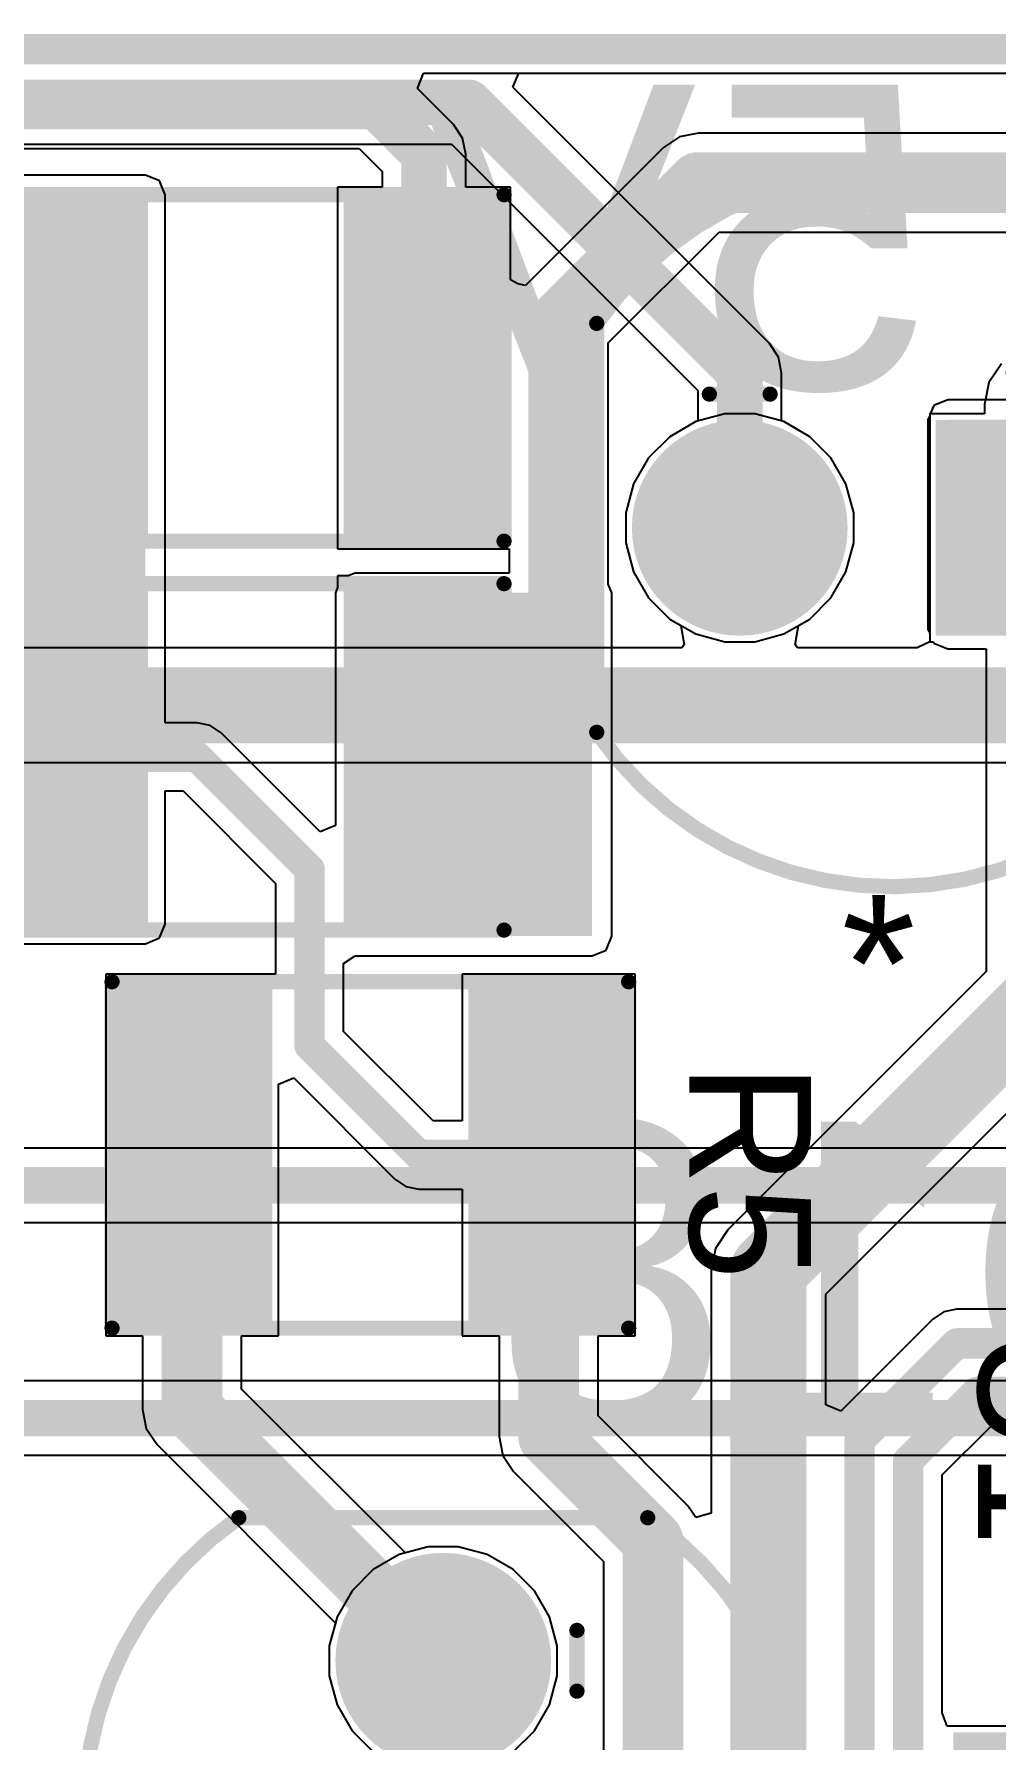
# Model space of a CAD drawing. Header units: millimetres. Extents: x -0.42 to 2.4, y -0.33 to 1.81.
# Drawn here: x 0.869 to 1.186, y 0.899 to 1.461 of the extents above; entities that cross this region are included whole.
import ezdxf

# ---------------------------------------------------------------- set-up
doc = ezdxf.new("R2010")
doc.units = ezdxf.units.MM
doc.header["$MEASUREMENT"] = 0
for name, color, linetype in [('BottomLayer', 5, 'Continuous'), ('BottomOverlay', 54, 'Continuous'), ('BottomSolder', 6, 'Continuous'), ('Mechanical2', 216, 'Continuous'), ('MultiLayer', 9, 'Continuous'), ('PadHoleLayer', 156, 'Continuous'), ('TopLayer', 1, 'Continuous'), ('TopOverlay', 2, 'Continuous'), ('TopPaste', 8, 'Continuous'), ('TopSolder', 216, 'Continuous')]:
    doc.layers.add(name, color=color, linetype=linetype)
doc.styles.add('Arial', font='arial.ttf', dxfattribs={"height": 0.2})

# ---------------------------------------------------------------- blocks, each defined once
blk = doc.blocks.new('IR333_A_6')
at = {"layer": 'BottomLayer'}
blk.add_hatch(color=5, dxfattribs=at).paths.add_polyline_path([(-0.0815, 0.0315), (-0.0185, 0.0315), (-0.0185, -0.0315), (-0.0815, -0.0315)])
h = blk.add_hatch(color=5, dxfattribs=at)
edge = h.paths.add_edge_path()
edge.add_arc((0.05, 0), 0.0315, 0, 360)
at = {"layer": 'BottomSolder'}
blk.add_hatch(color=6, dxfattribs=at).paths.add_polyline_path([(-0.0855, 0.0355), (-0.0145, 0.0355), (-0.0145, -0.0355), (-0.0855, -0.0355)])
h = blk.add_hatch(color=6, dxfattribs=at)
edge = h.paths.add_edge_path()
edge.add_arc((0.05, 0), 0.0355, 0, 360)
at = {"layer": 'MultiLayer'}
blk.add_hatch(color=9, dxfattribs=at).paths.add_polyline_path([(-0.0815, 0.0315), (-0.0185, 0.0315), (-0.0185, -0.0315), (-0.0815, -0.0315)])
h = blk.add_hatch(color=9, dxfattribs=at)
edge = h.paths.add_edge_path()
edge.add_arc((0.05, 0), 0.0315, 0, 360)
at = {"layer": 'PadHoleLayer'}
h = blk.add_hatch(color=156, dxfattribs=at)
edge = h.paths.add_edge_path()
edge.add_arc((-0.05, 0), 0.01772, 0, 360)
h = blk.add_hatch(color=156, dxfattribs=at)
edge = h.paths.add_edge_path()
edge.add_arc((0.05, 0), 0.01772, 0, 360)
at = {"layer": 'TopLayer'}
blk.add_hatch(color=1, dxfattribs=at).paths.add_polyline_path([(-0.0815, 0.0315), (-0.0185, 0.0315), (-0.0185, -0.0315), (-0.0815, -0.0315)])
h = blk.add_hatch(color=1, dxfattribs=at)
edge = h.paths.add_edge_path()
edge.add_arc((0.05, 0), 0.0315, 0, 360)
at = {"layer": 'TopSolder'}
blk.add_hatch(color=216, dxfattribs=at).paths.add_polyline_path([(-0.0855, 0.0355), (-0.0145, 0.0355), (-0.0145, -0.0355), (-0.0855, -0.0355)])
h = blk.add_hatch(color=216, dxfattribs=at)
edge = h.paths.add_edge_path()
edge.add_arc((0.05, 0), 0.0355, 0, 360)
at = {"layer": 'TopOverlay', "const_width": 0.005}
for points in [[(-0.11811, 0, -0.73505), (0.09707, 0.06729)], [(0.09707, -0.06729, -0.73505), (-0.11811, 0)]]:
    blk.add_lwpolyline(points, format="xyb", dxfattribs=at)
for points in [[(0.09707, 0.06729), (0.09707, -0.06729)], [(-0.05, -0.041), (-0.05, -0.061)], [(0.06, -0.044), (0.04, -0.044)], [(-0.04, -0.051), (-0.06, -0.051)]]:
    blk.add_lwpolyline(points, dxfattribs=at)
at = {"layer": 'TopOverlay', "const_width": 0.0025}
for points in [[(0.09582, 0.06729, 1), (0.09832, 0.06729, 1)], [(0.09582, 0.06729, 1), (0.09832, 0.06729, 1)], [(-0.11936, 0, 1), (-0.11686, 0, 1)], [(-0.11936, 0, 1), (-0.11686, 0, 1)], [(-0.05125, -0.041, 1), (-0.04875, -0.041, 1)], [(0.03875, -0.044, 1), (0.04125, -0.044, 1)], [(0.05875, -0.044, 1), (0.06125, -0.044, 1)], [(-0.06125, -0.051, 1), (-0.05875, -0.051, 1)], [(-0.04125, -0.051, 1), (-0.03875, -0.051, 1)], [(-0.05125, -0.061, 1), (-0.04875, -0.061, 1)], [(0.09582, -0.06729, 1), (0.09832, -0.06729, 1)], [(0.09582, -0.06729, 1), (0.09832, -0.06729, 1)]]:
    blk.add_lwpolyline(points, format="xyb", close=True, dxfattribs=at)
blk = doc.blocks.new('IR333_A_7')
at = {"layer": 'BottomLayer'}
blk.add_hatch(color=5, dxfattribs=at).paths.add_polyline_path([(-0.0815, 0.0315), (-0.0185, 0.0315), (-0.0185, -0.0315), (-0.0815, -0.0315)])
h = blk.add_hatch(color=5, dxfattribs=at)
edge = h.paths.add_edge_path()
edge.add_arc((0.05, 0), 0.0315, 0, 360)
at = {"layer": 'BottomSolder'}
blk.add_hatch(color=6, dxfattribs=at).paths.add_polyline_path([(-0.0855, 0.0355), (-0.0145, 0.0355), (-0.0145, -0.0355), (-0.0855, -0.0355)])
h = blk.add_hatch(color=6, dxfattribs=at)
edge = h.paths.add_edge_path()
edge.add_arc((0.05, 0), 0.0355, 0, 360)
at = {"layer": 'MultiLayer'}
blk.add_hatch(color=9, dxfattribs=at).paths.add_polyline_path([(-0.0815, 0.0315), (-0.0185, 0.0315), (-0.0185, -0.0315), (-0.0815, -0.0315)])
h = blk.add_hatch(color=9, dxfattribs=at)
edge = h.paths.add_edge_path()
edge.add_arc((0.05, 0), 0.0315, 0, 360)
at = {"layer": 'PadHoleLayer'}
h = blk.add_hatch(color=156, dxfattribs=at)
edge = h.paths.add_edge_path()
edge.add_arc((-0.05, 0), 0.01772, 0, 360)
h = blk.add_hatch(color=156, dxfattribs=at)
edge = h.paths.add_edge_path()
edge.add_arc((0.05, 0), 0.01772, 0, 360)
at = {"layer": 'TopLayer'}
blk.add_hatch(color=1, dxfattribs=at).paths.add_polyline_path([(-0.0815, 0.0315), (-0.0185, 0.0315), (-0.0185, -0.0315), (-0.0815, -0.0315)])
h = blk.add_hatch(color=1, dxfattribs=at)
edge = h.paths.add_edge_path()
edge.add_arc((0.05, 0), 0.0315, 0, 360)
at = {"layer": 'TopSolder'}
blk.add_hatch(color=216, dxfattribs=at).paths.add_polyline_path([(-0.0855, 0.0355), (-0.0145, 0.0355), (-0.0145, -0.0355), (-0.0855, -0.0355)])
h = blk.add_hatch(color=216, dxfattribs=at)
edge = h.paths.add_edge_path()
edge.add_arc((0.05, 0), 0.0355, 0, 360)
at = {"layer": 'TopOverlay', "const_width": 0.005}
for points in [[(-0.11811, 0, -0.73505), (0.09707, 0.06729)], [(0.09707, -0.06729, -0.73505), (-0.11811, 0)]]:
    blk.add_lwpolyline(points, format="xyb", dxfattribs=at)
for points in [[(0.09707, 0.06729), (0.09707, -0.06729)], [(-0.05, -0.041), (-0.05, -0.061)], [(0.04, -0.044), (0.06, -0.044)], [(-0.06, -0.051), (-0.04, -0.051)]]:
    blk.add_lwpolyline(points, dxfattribs=at)
at = {"layer": 'TopOverlay', "const_width": 0.0025}
for points in [[(0.09582, 0.06729, 1), (0.09832, 0.06729, 1)], [(0.09582, 0.06729, 1), (0.09832, 0.06729, 1)], [(-0.11936, 0, 1), (-0.11686, 0, 1)], [(-0.11936, 0, 1), (-0.11686, 0, 1)], [(-0.05125, -0.041, 1), (-0.04875, -0.041, 1)], [(0.03875, -0.044, 1), (0.04125, -0.044, 1)], [(0.05875, -0.044, 1), (0.06125, -0.044, 1)], [(-0.06125, -0.051, 1), (-0.05875, -0.051, 1)], [(-0.04125, -0.051, 1), (-0.03875, -0.051, 1)], [(-0.05125, -0.061, 1), (-0.04875, -0.061, 1)], [(0.09582, -0.06729, 1), (0.09832, -0.06729, 1)], [(0.09582, -0.06729, 1), (0.09832, -0.06729, 1)]]:
    blk.add_lwpolyline(points, format="xyb", close=True, dxfattribs=at)
blk = doc.blocks.new('R___1210_13')
at = {"layer": 'TopLayer'}
for points in [[(-0.0811, 0.05354), (-0.03622, 0.05354), (-0.03622, -0.05354), (-0.0811, -0.05354)], [(0.03622, 0.05354), (0.0811, 0.05354), (0.0811, -0.05354), (0.03622, -0.05354)]]:
    blk.add_hatch(color=1, dxfattribs=at).paths.add_polyline_path(points)
at = {"layer": 'TopPaste'}
for points in [[(-0.0811, 0.05354), (-0.03622, 0.05354), (-0.03622, -0.05354), (-0.0811, -0.05354)], [(0.03622, 0.05354), (0.0811, 0.05354), (0.0811, -0.05354), (0.03622, -0.05354)]]:
    blk.add_hatch(color=8, dxfattribs=at).paths.add_polyline_path(points)
at = {"layer": 'TopSolder'}
for points in [[(-0.0851, 0.05754), (-0.03222, 0.05754), (-0.03222, -0.05754), (-0.0851, -0.05754)], [(0.03222, 0.05754), (0.0851, 0.05754), (0.0851, -0.05754), (0.03222, -0.05754)]]:
    blk.add_hatch(color=216, dxfattribs=at).paths.add_polyline_path(points)
at = {"layer": 'TopOverlay', "const_width": 0.005}
for points in [[(-0.085, 0.057), (0.085, 0.057)], [(-0.085, -0.057), (-0.085, 0.057)], [(0.085, -0.057), (0.085, 0.057)], [(-0.085, -0.057), (0.085, -0.057)]]:
    blk.add_lwpolyline(points, dxfattribs=at)
at = {"layer": 'TopOverlay', "const_width": 0.0025}
for points in [[(-0.08625, 0.057, 1), (-0.08375, 0.057, 1)], [(-0.08625, 0.057, 1), (-0.08375, 0.057, 1)], [(0.08375, 0.057, 1), (0.08625, 0.057, 1)], [(0.08375, 0.057, 1), (0.08625, 0.057, 1)], [(-0.08625, -0.057, 1), (-0.08375, -0.057, 1)], [(-0.08625, -0.057, 1), (-0.08375, -0.057, 1)], [(0.08375, -0.057, 1), (0.08625, -0.057, 1)], [(0.08375, -0.057, 1), (0.08625, -0.057, 1)]]:
    blk.add_lwpolyline(points, format="xyb", close=True, dxfattribs=at)
blk = doc.blocks.new('R___1210_14')
at = {"layer": 'TopLayer'}
for points in [[(-0.0811, 0.05354), (-0.03622, 0.05354), (-0.03622, -0.05354), (-0.0811, -0.05354)], [(0.03622, 0.05354), (0.0811, 0.05354), (0.0811, -0.05354), (0.03622, -0.05354)]]:
    blk.add_hatch(color=1, dxfattribs=at).paths.add_polyline_path(points)
at = {"layer": 'TopPaste'}
for points in [[(-0.0811, 0.05354), (-0.03622, 0.05354), (-0.03622, -0.05354), (-0.0811, -0.05354)], [(0.03622, 0.05354), (0.0811, 0.05354), (0.0811, -0.05354), (0.03622, -0.05354)]]:
    blk.add_hatch(color=8, dxfattribs=at).paths.add_polyline_path(points)
at = {"layer": 'TopSolder'}
for points in [[(-0.0851, 0.05754), (-0.03222, 0.05754), (-0.03222, -0.05754), (-0.0851, -0.05754)], [(0.03222, 0.05754), (0.0851, 0.05754), (0.0851, -0.05754), (0.03222, -0.05754)]]:
    blk.add_hatch(color=216, dxfattribs=at).paths.add_polyline_path(points)
at = {"layer": 'TopOverlay', "const_width": 0.005}
for points in [[(-0.085, 0.057), (0.085, 0.057)], [(-0.085, -0.057), (-0.085, 0.057)], [(0.085, -0.057), (0.085, 0.057)], [(-0.085, -0.057), (0.085, -0.057)]]:
    blk.add_lwpolyline(points, dxfattribs=at)
at = {"layer": 'TopOverlay', "const_width": 0.0025}
for points in [[(-0.08625, 0.057, 1), (-0.08375, 0.057, 1)], [(-0.08625, 0.057, 1), (-0.08375, 0.057, 1)], [(0.08375, 0.057, 1), (0.08625, 0.057, 1)], [(0.08375, 0.057, 1), (0.08625, 0.057, 1)], [(-0.08625, -0.057, 1), (-0.08375, -0.057, 1)], [(-0.08625, -0.057, 1), (-0.08375, -0.057, 1)], [(0.08375, -0.057, 1), (0.08625, -0.057, 1)], [(0.08375, -0.057, 1), (0.08625, -0.057, 1)]]:
    blk.add_lwpolyline(points, format="xyb", close=True, dxfattribs=at)
blk = doc.blocks.new('R___1210_15')
at = {"layer": 'TopLayer'}
for points in [[(-0.0811, 0.05354), (-0.03622, 0.05354), (-0.03622, -0.05354), (-0.0811, -0.05354)], [(0.03622, 0.05354), (0.0811, 0.05354), (0.0811, -0.05354), (0.03622, -0.05354)]]:
    blk.add_hatch(color=1, dxfattribs=at).paths.add_polyline_path(points)
at = {"layer": 'TopPaste'}
for points in [[(-0.0811, 0.05354), (-0.03622, 0.05354), (-0.03622, -0.05354), (-0.0811, -0.05354)], [(0.03622, 0.05354), (0.0811, 0.05354), (0.0811, -0.05354), (0.03622, -0.05354)]]:
    blk.add_hatch(color=8, dxfattribs=at).paths.add_polyline_path(points)
at = {"layer": 'TopSolder'}
for points in [[(-0.0851, 0.05754), (-0.03222, 0.05754), (-0.03222, -0.05754), (-0.0851, -0.05754)], [(0.03222, 0.05754), (0.0851, 0.05754), (0.0851, -0.05754), (0.03222, -0.05754)]]:
    blk.add_hatch(color=216, dxfattribs=at).paths.add_polyline_path(points)
at = {"layer": 'TopOverlay', "const_width": 0.005}
for points in [[(-0.085, 0.057), (-0.085, -0.057)], [(0.085, 0.057), (-0.085, 0.057)], [(0.085, 0.057), (0.085, -0.057)], [(0.085, -0.057), (-0.085, -0.057)]]:
    blk.add_lwpolyline(points, dxfattribs=at)
at = {"layer": 'TopOverlay', "const_width": 0.0025}
for points in [[(-0.08625, 0.057, 1), (-0.08375, 0.057, 1)], [(-0.08625, 0.057, 1), (-0.08375, 0.057, 1)], [(0.08375, 0.057, 1), (0.08625, 0.057, 1)], [(0.08375, 0.057, 1), (0.08625, 0.057, 1)], [(-0.08625, -0.057, 1), (-0.08375, -0.057, 1)], [(-0.08625, -0.057, 1), (-0.08375, -0.057, 1)], [(0.08375, -0.057, 1), (0.08625, -0.057, 1)], [(0.08375, -0.057, 1), (0.08625, -0.057, 1)]]:
    blk.add_lwpolyline(points, format="xyb", close=True, dxfattribs=at)
blk = doc.blocks.new('41_SMD_M______19')
at = {"layer": 'TopSolder'}
blk.add_hatch(color=216, dxfattribs=at).paths.add_polyline_path([(-0.29652, -0.38313), (-0.29652, -0.31608), (-0.25309, -0.31608), (-0.25309, -0.38313)])

msp = doc.modelspace()

# ---------------------------------------------------------------- hatches: boundary and pattern name
at = {"layer": 'TopLayer'}
for points in [[(0.854, 1.168), (0.906, 1.168), (0.906, 1.408), (0.854, 1.408)], [(0.736, 1.337), (0.898, 1.337), (0.898, 1.371), (0.736, 1.371)], [(1.17, 1.265), (1.429, 1.265), (1.429, 1.334), (1.17, 1.334)], [(0.975, 1.164), (1.053, 1.164), (1.053, 1.277), (0.975, 1.277)]]:
    msp.add_hatch(color=1, dxfattribs=at).paths.add_polyline_path(points)

# ---------------------------------------------------------------- linework, layer by layer
at = {"layer": 'BottomLayer'}
for p, q in [((1.02694, 1.44338), (1.02885, 1.448)), ((1.11131, 1.35901), (1.02694, 1.44338)), ((1.02885, 1.448), (1.95, 1.448)), ((0.6385, 1.42464), (1.00675, 1.42464)), ((1.00675, 1.42464), (1.08781, 1.34358)), ((1.11429, 1.35455), (1.11131, 1.35901)), ((1.11131, 1.35901), (1.11131, 1.35901)), ((1.11534, 1.34928), (1.11429, 1.35455)), ((1.11534, 1.33351), (1.11534, 1.34928)), ((1.11534, 1.34928), (1.11534, 1.34928)), ((1.18766, 1.35234), (1.18357, 1.34622)), ((1.08781, 1.34358), (1.08781, 1.33351)), ((1.18357, 1.34622), (1.18214, 1.339)), ((1.18214, 1.339), (1.18214, 1.33587)), ((1.0871, 1.33332), (1.07855, 1.32838)), ((1.08781, 1.33351), (1.0871, 1.33332)), ((1.11605, 1.33332), (1.11534, 1.33351)), ((1.1246, 1.32838), (1.11605, 1.33332)), ((1.18214, 1.33587), (1.16408, 1.33587)), ((1.16408, 1.33587), (1.16408, 1.26386)), ((1.07855, 1.32838), (1.07157, 1.3214)), ((1.13158, 1.3214), (1.1246, 1.32838)), ((1.07157, 1.3214), (1.06663, 1.31285)), ((1.13652, 1.31285), (1.13158, 1.3214)), ((1.06663, 1.31285), (1.06408, 1.30331)), ((1.13907, 1.30331), (1.13652, 1.31285)), ((1.06408, 1.30331), (1.06408, 1.29344)), ((1.13907, 1.29344), (1.13907, 1.30331)), ((1.06408, 1.29344), (1.06663, 1.28391)), ((1.13652, 1.28391), (1.13907, 1.29344)), ((1.06663, 1.28391), (1.07157, 1.27535)), ((1.13158, 1.27535), (1.13652, 1.28391)), ((1.07157, 1.27535), (1.07855, 1.26837)), ((1.1246, 1.26837), (1.13158, 1.27535)), ((1.07855, 1.26837), (1.08218, 1.26628)), ((1.08218, 1.26628), (1.08333, 1.25984)), ((1.11982, 1.25984), (1.12096, 1.26628)), ((1.12096, 1.26628), (1.1246, 1.26837)), ((1.16408, 1.26386), (1.16408, 1.26088)), ((1.08252, 1.25886), (0.678, 1.25886)), ((1.08333, 1.25984), (1.08252, 1.25886)), ((1.12063, 1.25886), (1.11982, 1.25984)), ((1.15992, 1.25886), (1.12063, 1.25886)), ((1.16408, 1.26088), (1.15992, 1.25886)), ((0.68581, 1.22114), (1.51754, 1.22114)), ((1.24924, 1.09424), (0.85795, 1.09424)), ((0.85795, 1.06976), (1.36014, 1.06976)), ((1.34165, 1.01763), (0.76256, 1.01763)), ((0.76763, 0.99316), (1.34165, 0.99316)), ((0.98953, 0.96048), (0.98098, 0.95555)), ((0.99906, 0.96304), (0.98953, 0.96048)), ((1.00894, 0.96304), (0.99906, 0.96304)), ((1.01847, 0.96048), (1.00894, 0.96304)), ((1.02702, 0.95555), (1.01847, 0.96048)), ((0.98098, 0.95555), (0.974, 0.94857)), ((1.034, 0.94857), (1.02702, 0.95555)), ((0.974, 0.94857), (0.96906, 0.94002)), ((1.03894, 0.94002), (1.034, 0.94857)), ((0.96906, 0.94002), (0.9665, 0.93048)), ((1.0415, 0.93048), (1.03894, 0.94002)), ((0.9665, 0.93048), (0.9665, 0.92061)), ((1.0415, 0.92061), (1.0415, 0.93048)), ((0.9665, 0.92061), (0.96906, 0.91107)), ((1.03894, 0.91107), (1.0415, 0.92061)), ((0.96906, 0.91107), (0.974, 0.90252)), ((1.034, 0.90252), (1.03894, 0.91107)), ((0.974, 0.90252), (0.98098, 0.89554)), ((1.02702, 0.89554), (1.034, 0.90252))]:
    msp.add_line(p, q, dxfattribs=at)
for points, const_width in [([(0.6328, 1.4384), (1.01245, 1.4384)], 0.015), ([(1.01245, 1.4384), (1.10157, 1.34928)], 0.015), ([(1.10157, 1.29838), (1.10157, 1.34928)], 0.015), ([(0.81, 1.24), (1.52536, 1.24)], 0.025), ([(0.845, 1.082), (1.36521, 1.082)], 0.012), ([(0.76256, 1.00539), (1.35461, 1.00539)], 0.012)]:
    msp.add_lwpolyline(points, dxfattribs=dict(at, const_width=const_width))
at = {"layer": 'BottomLayer', "const_width": 0.0075}
for points in [[(1.0087, 1.4384, 1), (1.0162, 1.4384, 1)], [(1.0087, 1.4384, 1), (1.0162, 1.4384, 1)], [(1.09782, 1.34928, 1), (1.10532, 1.34928, 1)], [(1.09782, 1.34928, 1), (1.10532, 1.34928, 1)], [(1.09782, 1.29838, 1), (1.10532, 1.29838, 1)]]:
    msp.add_lwpolyline(points, format="xyb", close=True, dxfattribs=at)
at = {"layer": 'Mechanical2', "const_width": 0.01}
msp.add_lwpolyline([(0.3248, 1.45586), (1.95866, 1.45586)], dxfattribs=at)
at = {"layer": 'TopLayer'}
for p, q in [((0.99547, 1.443), (0.99754, 1.448)), ((1.00739, 1.43107), (0.99547, 1.443)), ((0.99754, 1.448), (1.95, 1.448)), ((1.01038, 1.42661), (1.00739, 1.43107)), ((1.00739, 1.43107), (1.00739, 1.43107)), ((1.01143, 1.42134), (1.01038, 1.42661)), ((1.08176, 1.42707), (1.07646, 1.42354)), ((1.088, 1.42831), (1.08176, 1.42707)), ((1.31784, 1.42831), (1.088, 1.42831)), ((0.5487, 1.42324), (0.9763, 1.42324)), ((0.9763, 1.42324), (0.9839, 1.41564)), ((1.01143, 1.41054), (1.01143, 1.42134)), ((1.01143, 1.42134), (1.01143, 1.42134)), ((1.07646, 1.42354), (1.0311, 1.37817)), ((0.9839, 1.41564), (0.9839, 1.41054)), ((0.906, 1.41449), (0.854, 1.41449)), ((0.91059, 1.41259), (0.906, 1.41449)), ((0.91249, 1.408), (0.91059, 1.41259)), ((0.9839, 1.41054), (0.96922, 1.41054)), ((0.96922, 1.41054), (0.96922, 1.29146)), ((1.0261, 1.41054), (1.01143, 1.41054)), ((1.0261, 1.38001), (1.0261, 1.41054)), ((0.91249, 1.23422), (0.91249, 1.408)), ((1.05831, 1.35924), (1.09476, 1.39569)), ((1.09476, 1.39569), (1.31784, 1.39569)), ((1.02852, 1.37864), (1.0261, 1.38001)), ((1.0311, 1.37817), (1.02852, 1.37864)), ((1.05831, 1.27985), (1.05831, 1.35924)), ((1.16541, 1.33859), (1.16428, 1.33587)), ((1.17, 1.34049), (1.16541, 1.33859)), ((1.33814, 1.34049), (1.17, 1.34049)), ((1.0871, 1.33332), (1.07855, 1.32838)), ((1.09664, 1.33587), (1.0871, 1.33332)), ((1.10651, 1.33587), (1.09664, 1.33587)), ((1.11605, 1.33332), (1.10651, 1.33587)), ((1.1246, 1.32838), (1.11605, 1.33332)), ((1.16408, 1.33538), (1.16351, 1.334)), ((1.16351, 1.334), (1.16351, 1.265)), ((1.16428, 1.33587), (1.16408, 1.33587)), ((1.16408, 1.33587), (1.16408, 1.33538)), ((1.07855, 1.32838), (1.07157, 1.3214)), ((1.13158, 1.3214), (1.1246, 1.32838)), ((1.07157, 1.3214), (1.06663, 1.31285)), ((1.13652, 1.31285), (1.13158, 1.3214)), ((1.06663, 1.31285), (1.06408, 1.30331)), ((1.13907, 1.30331), (1.13652, 1.31285)), ((1.06408, 1.30331), (1.06408, 1.29344)), ((1.13907, 1.29344), (1.13907, 1.30331)), ((0.96922, 1.29146), (1.02569, 1.29146)), ((1.02569, 1.29146), (1.02569, 1.28349)), ((1.06408, 1.29344), (1.06663, 1.28391)), ((1.13652, 1.28391), (1.13907, 1.29344)), ((0.9727, 1.28254), (0.96922, 1.28254)), ((0.96922, 1.28254), (0.96922, 1.27873)), ((0.975, 1.28349), (0.9727, 1.28254)), ((1.02569, 1.28349), (0.975, 1.28349)), ((1.06663, 1.28391), (1.07157, 1.27535)), ((1.13158, 1.27535), (1.13652, 1.28391)), ((0.96922, 1.27873), (0.96851, 1.277)), ((0.96851, 1.277), (0.96851, 1.20043)), ((1.05949, 1.277), (1.05831, 1.27985)), ((1.05949, 1.164), (1.05949, 1.277)), ((1.07157, 1.27535), (1.07855, 1.26837)), ((1.1246, 1.26837), (1.13158, 1.27535)), ((1.07855, 1.26837), (1.0871, 1.26344)), ((1.0871, 1.26344), (1.09664, 1.26088)), ((1.10651, 1.26088), (1.11605, 1.26344)), ((1.11605, 1.26344), (1.1246, 1.26837)), ((1.16351, 1.265), (1.16408, 1.26362)), ((1.16408, 1.26362), (1.16408, 1.26088)), ((1.09664, 1.26088), (1.10651, 1.26088)), ((1.16408, 1.26088), (1.16521, 1.26088)), ((1.16521, 1.26088), (1.16541, 1.26041)), ((1.16541, 1.26041), (1.17, 1.25851)), ((1.17, 1.25851), (1.18271, 1.25851)), ((1.18271, 1.25851), (1.18271, 1.15239)), ((0.923, 1.23422), (0.91249, 1.23422)), ((0.92729, 1.23336), (0.923, 1.23422)), ((0.923, 1.23422), (0.923, 1.23422)), ((0.93093, 1.23093), (0.92729, 1.23336)), ((0.96351, 1.19836), (0.93093, 1.23093)), ((0.91249, 1.168), (0.91249, 1.21178)), ((0.91249, 1.21178), (0.91835, 1.21178)), ((0.91835, 1.21178), (0.94878, 1.18135)), ((0.96851, 1.20043), (0.96351, 1.19836)), ((0.94878, 1.18135), (0.94878, 1.15154)), ((0.91059, 1.16341), (0.91249, 1.168)), ((0.906, 1.16151), (0.91059, 1.16341)), ((1.05759, 1.15941), (1.05949, 1.164)), ((0.86075, 1.16151), (0.906, 1.16151)), ((0.97122, 1.15498), (0.975, 1.15751)), ((0.975, 1.15751), (1.053, 1.15751)), ((1.053, 1.15751), (1.05759, 1.15941)), ((0.94878, 1.15154), (0.8929, 1.15154)), ((0.8929, 1.15154), (0.8929, 1.03246)), ((0.97122, 1.13265), (0.97122, 1.15498)), ((1.0671, 1.15154), (1.01022, 1.15154)), ((1.01022, 1.15154), (1.01022, 1.10322)), ((1.0671, 1.03246), (1.0671, 1.15154)), ((1.18271, 1.15239), (1.09766, 1.06734)), ((1.00065, 1.10322), (0.97122, 1.13265)), ((1.12986, 1.04619), (1.21491, 1.13124)), ((0.94978, 1.11529), (0.95478, 1.11736)), ((0.95478, 1.11736), (0.98807, 1.08407)), ((0.94978, 1.03246), (0.94978, 1.11529)), ((1.01022, 1.10322), (1.00065, 1.10322)), ((0.98807, 1.08407), (0.98807, 1.08407)), ((0.98807, 1.08407), (0.99171, 1.08164)), ((0.99171, 1.08164), (0.996, 1.08078)), ((0.996, 1.08078), (0.996, 1.08078)), ((0.996, 1.08078), (1.01022, 1.08078)), ((1.01022, 1.08078), (1.01022, 1.03246)), ((1.09766, 1.06734), (1.09357, 1.06122)), ((1.09357, 1.06122), (1.09214, 1.054)), ((1.09214, 1.054), (1.09214, 0.97416)), ((1.12986, 1.00979), (1.12986, 1.04619)), ((1.16871, 1.04036), (1.16507, 1.03793)), ((1.173, 1.04122), (1.16871, 1.04036)), ((1.272, 1.04122), (1.173, 1.04122)), ((1.16507, 1.03793), (1.13486, 1.00772)), ((1.16507, 1.03793), (1.16507, 1.03793)), ((0.8929, 1.03246), (0.90503, 1.03246)), ((0.90503, 1.03246), (0.90503, 1.0082)), ((0.93765, 1.01496), (0.93765, 1.03246)), ((0.93765, 1.03246), (0.94978, 1.03246)), ((1.01022, 1.03246), (1.02235, 1.03246)), ((1.02235, 1.03246), (1.02235, 0.99934)), ((1.05497, 1.0061), (1.05497, 1.03246)), ((1.05497, 1.03246), (1.0671, 1.03246)), ((0.99158, 0.96103), (0.93765, 1.01496)), ((0.90503, 1.0082), (0.90627, 1.00196)), ((1.08454, 0.97654), (1.05497, 1.0061)), ((1.13486, 1.00772), (1.12986, 1.00979)), ((0.90627, 1.00196), (0.9098, 0.99667)), ((1.02235, 0.99934), (1.02359, 0.9931)), ((1.16822, 0.98673), (1.18427, 1.00278)), ((1.18427, 1.00278), (1.23535, 1.00278)), ((0.9098, 0.99667), (0.96851, 0.93796)), ((1.02359, 0.9931), (1.02713, 0.9878)), ((1.02713, 0.9878), (1.05669, 0.95824)), ((1.16822, 0.90835), (1.16822, 0.98673)), ((1.08714, 0.97264), (1.08454, 0.97654)), ((1.09214, 0.97416), (1.08714, 0.97264)), ((0.99906, 0.96304), (0.99158, 0.96103)), ((1.00894, 0.96304), (0.99906, 0.96304)), ((1.01847, 0.96048), (1.00894, 0.96304)), ((1.02702, 0.95555), (1.01847, 0.96048)), ((1.034, 0.94857), (1.02702, 0.95555)), ((1.05669, 0.95824), (1.05669, 0.85982)), ((1.03894, 0.94002), (1.034, 0.94857)), ((0.96851, 0.93796), (0.9665, 0.93048)), ((1.0415, 0.93048), (1.03894, 0.94002)), ((0.9665, 0.93048), (0.9665, 0.92061)), ((1.0415, 0.92061), (1.0415, 0.93048)), ((0.9665, 0.92061), (0.96906, 0.91107)), ((1.03894, 0.91107), (1.0415, 0.92061)), ((0.96906, 0.91107), (0.974, 0.90252)), ((1.034, 0.90252), (1.03894, 0.91107)), ((1.16987, 0.90403), (1.16822, 0.90835)), ((1.17322, 0.90403), (1.16987, 0.90403)), ((1.24092, 0.90403), (1.17322, 0.90403)), ((0.974, 0.90252), (0.98098, 0.89554)), ((1.02702, 0.89554), (1.034, 0.90252))]:
    msp.add_line(p, q, dxfattribs=at)
for points, const_width in [([(0.543, 1.437), (0.982, 1.437)], 0.015), ([(0.982, 1.437), (0.99766, 1.42134)], 0.015), ([(0.99766, 1.351), (0.99766, 1.42134)], 0.015), ([(1.042, 1.366), (1.088, 1.412)], 0.02), ([(1.088, 1.412), (1.325, 1.412)], 0.02), ([(1.042, 1.2675), (1.042, 1.366)], 0.02), ([(1.0286, 1.2541), (1.042, 1.2675)], 0.015), ([(0.99766, 1.223), (0.99766, 1.2541)], 0.015), ([(0.88034, 1.223), (0.923, 1.223)], 0.01), ([(0.923, 1.223), (0.96, 1.186)], 0.01), ([(0.96, 1.128), (0.96, 1.186)], 0.01), ([(1.111, 1.054), (1.20157, 1.14457)], 0.025), ([(0.96, 1.128), (0.996, 1.092)], 0.01), ([(0.92134, 1.0082), (0.92134, 1.092)], 0.02), ([(1.03866, 0.99934), (1.03866, 1.092)], 0.02), ([(0.996, 1.092), (1.03866, 1.092)], 0.01), ([(1.111, 0.8), (1.111, 1.054)], 0.025), ([(1.141, 0.998), (1.173, 1.03)], 0.01), ([(1.173, 1.03), (1.272, 1.03)], 0.01), ([(0.92134, 1.0082), (1.004, 0.92554)], 0.02), ([(1.157, 0.99137), (1.17963, 1.014)], 0.01), ([(1.17963, 1.014), (1.24, 1.014)], 0.01), ([(1.03866, 0.99934), (1.073, 0.965)], 0.02), ([(1.141, 0.793), (1.141, 0.998)], 0.01), ([(1.157, 0.783), (1.157, 0.99137)], 0.01), ([(1.073, 0.85266), (1.073, 0.965)], 0.02)]:
    msp.add_lwpolyline(points, dxfattribs=dict(at, const_width=const_width))
for points, const_width in [([(0.97825, 1.437, 1), (0.98575, 1.437, 1)], 0.0075), ([(0.97825, 1.437, 1), (0.98575, 1.437, 1)], 0.0075), ([(0.99391, 1.42134, 1), (1.00141, 1.42134, 1)], 0.0075), ([(0.99391, 1.42134, 1), (1.00141, 1.42134, 1)], 0.0075), ([(1.083, 1.412, 1), (1.093, 1.412, 1)], 0.01), ([(1.083, 1.412, 1), (1.093, 1.412, 1)], 0.01), ([(1.037, 1.366, 1), (1.047, 1.366, 1)], 0.01), ([(1.037, 1.366, 1), (1.047, 1.366, 1)], 0.01), ([(0.99391, 1.351, 1), (1.00141, 1.351, 1)], 0.0075), ([(1.037, 1.2675, 1), (1.047, 1.2675, 1)], 0.01), ([(1.03825, 1.2675, 1), (1.04575, 1.2675, 1)], 0.0075), ([(0.99391, 1.2541, 1), (1.00141, 1.2541, 1)], 0.0075), ([(1.02485, 1.2541, 1), (1.03235, 1.2541, 1)], 0.0075), ([(0.99391, 1.223, 1), (1.00141, 1.223, 1)], 0.0075), ([(0.87784, 1.223, 1), (0.88284, 1.223, 1)], 0.005), ([(0.9205, 1.223, 1), (0.9255, 1.223, 1)], 0.005), ([(0.9205, 1.223, 1), (0.9255, 1.223, 1)], 0.005), ([(0.9575, 1.186, 1), (0.9625, 1.186, 1)], 0.005), ([(0.9575, 1.186, 1), (0.9625, 1.186, 1)], 0.005), ([(0.9575, 1.128, 1), (0.9625, 1.128, 1)], 0.005), ([(0.9575, 1.128, 1), (0.9625, 1.128, 1)], 0.005), ([(0.91634, 1.092, 1), (0.92634, 1.092, 1)], 0.01), ([(1.03366, 1.092, 1), (1.04366, 1.092, 1)], 0.01), ([(0.9935, 1.092, 1), (0.9985, 1.092, 1)], 0.005), ([(0.9935, 1.092, 1), (0.9985, 1.092, 1)], 0.005), ([(1.03616, 1.092, 1), (1.04116, 1.092, 1)], 0.005), ([(1.10475, 1.054, 1), (1.11725, 1.054, 1)], 0.0125), ([(1.10475, 1.054, 1), (1.11725, 1.054, 1)], 0.0125), ([(1.1705, 1.03, 1), (1.1755, 1.03, 1)], 0.005), ([(1.1705, 1.03, 1), (1.1755, 1.03, 1)], 0.005), ([(0.91634, 1.0082, 1), (0.92634, 1.0082, 1)], 0.01), ([(0.91634, 1.0082, 1), (0.92634, 1.0082, 1)], 0.01), ([(1.17713, 1.014, 1), (1.18213, 1.014, 1)], 0.005), ([(1.17713, 1.014, 1), (1.18213, 1.014, 1)], 0.005), ([(1.03366, 0.99934, 1), (1.04366, 0.99934, 1)], 0.01), ([(1.03366, 0.99934, 1), (1.04366, 0.99934, 1)], 0.01), ([(1.1385, 0.998, 1), (1.1435, 0.998, 1)], 0.005), ([(1.1385, 0.998, 1), (1.1435, 0.998, 1)], 0.005), ([(1.1545, 0.99137, 1), (1.1595, 0.99137, 1)], 0.005), ([(1.1545, 0.99137, 1), (1.1595, 0.99137, 1)], 0.005), ([(1.068, 0.965, 1), (1.078, 0.965, 1)], 0.01), ([(1.068, 0.965, 1), (1.078, 0.965, 1)], 0.01), ([(0.999, 0.92554, 1), (1.009, 0.92554, 1)], 0.01)]:
    msp.add_lwpolyline(points, format="xyb", close=True, dxfattribs=dict(at, const_width=const_width))

# ---------------------------------------------------------------- block references
for name, p, rotation in [('IR333_A_6', (1.15157, 1.29838), 180), ('R___1210_15', (0.98, 1.092), 180), ('41_SMD_M______19', (1.555, 0.60551), 270), ('IR333_A_7', (1.004, 0.87554), 90)]:
    msp.add_blockref(name, p, dxfattribs=dict(rotation=rotation))
for name, p in [('R___1210_14', (0.939, 1.351)), ('R___1210_13', (0.939, 1.223))]:
    msp.add_blockref(name, p)

# ---------------------------------------------------------------- texts
at = {"layer": 'BottomOverlay', "style": 'Arial', "text_generation_flag": 2}
for s, p in [(' 5V', (1.204, 1.34417)), (' IO18', (1.362, 1.00296))]:
    msp.add_text(s, height=0.1, rotation=360, dxfattribs=at).set_placement(p)
at = {"layer": 'TopOverlay', "style": 'Arial'}
msp.add_text('*', height=0.045, dxfattribs=at).set_placement((1.135, 1.1325))
for s, p in [('R5', (1.08501, 1.12232)), ('U1', (1.18001, 1.03466))]:
    msp.add_text(s, height=0.04, rotation=270, dxfattribs=at).set_placement(p)

doc.saveas('drawing.dxf')
